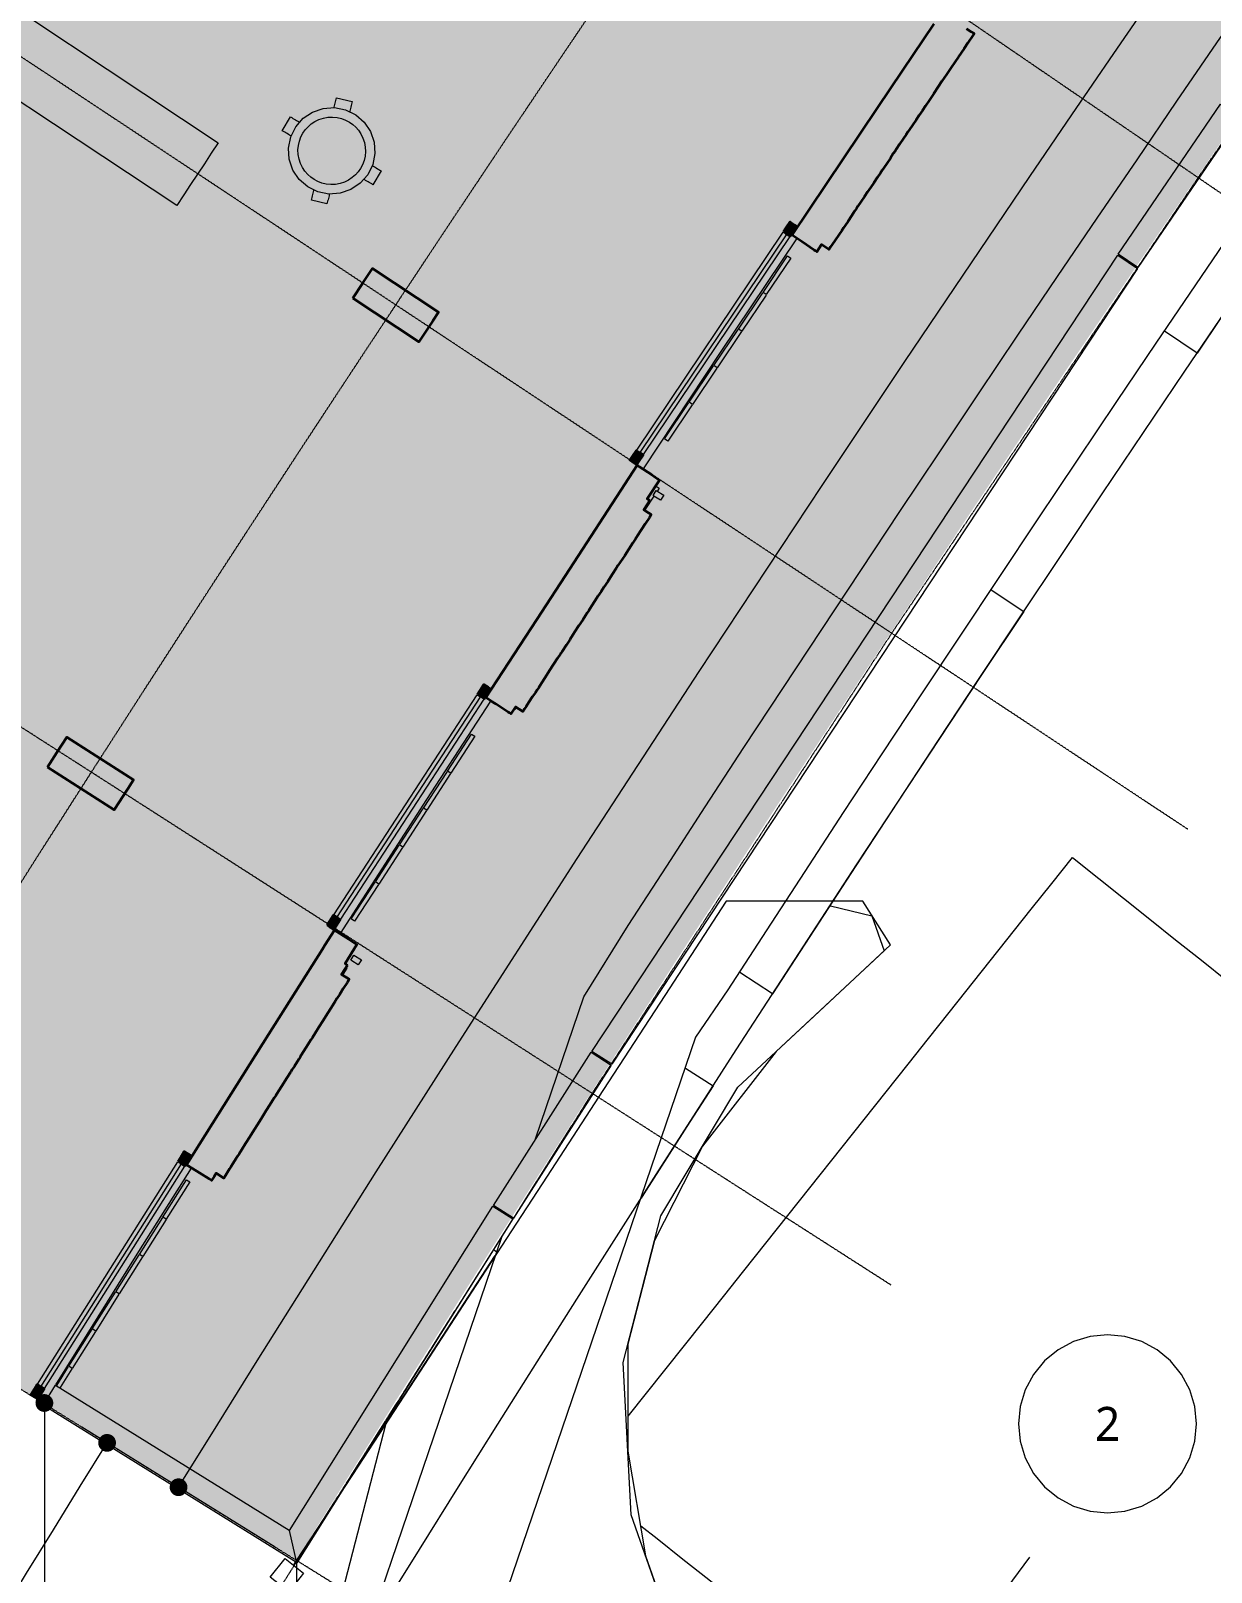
# Model space of a CAD drawing. Header units: millimetres. Extents: x -100577 to 287200, y -212120 to 238461.
# Drawn here: x 47109 to 53073, y 3505 to 11292 of the extents above; entities that cross this region are included whole.
import ezdxf

# ---------------------------------------------------------------- set-up
doc = ezdxf.new("R2010")
doc.units = ezdxf.units.MM
doc.linetypes.add('DASHDOT', pattern=[3.556, 2.54, -0.508, 0, -0.508])
doc.linetypes.add('PHANTOM', pattern=[6.35, 3.175, -0.635, 0.635, -0.635, 0.635, -0.635])
for name, color, linetype, lineweight in [('01_切断（構造・壁）', 7, 'Continuous', 35), ('03_切断（ガラス）', 5, 'Continuous', 13), ('06_部屋の色', 8, 'Continuous', 0), ('10_見えがかり', 7, 'Continuous', 13), ('11_見えがかり（家具）', 8, 'Continuous', 9), ('20_上部（屋根の外形・梁）', 8, 'PHANTOM', 9), ('30_敷地・外構', 8, 'Continuous', 9), ('40_通り芯', 1, 'DASHDOT', 9), ('41_通り芯の符号', 1, 'Continuous', 13), ('50_寸法', 3, 'Continuous', 9)]:
    doc.layers.add(name, color=color, linetype=linetype, lineweight=lineweight)
doc.styles.add('JP', font='NotoSansCJKjp-Regular.otf')

msp = doc.modelspace()

# ---------------------------------------------------------------- hatches: boundary and pattern name
at = {"layer": '01_切断（構造・壁）'}
for points in [[(51837.6, 11302.4), (51860.5, 11287), (51874.9, 11277.3), (51874.9, 11277.3), (51874.9, 11277.3), (51868.4, 11267.6), (51843.2, 11230.2), (51824.7, 11202.6), (51809.7, 11180.4), (51809.7, 11180.4), (51803.3, 11170.8), (51797.1, 11161.5), (51796.5, 11160.6), (51795.9, 11159.8), (51778.1, 11133.3), (51759.5, 11105.7), (51736.6, 11071.6), (51712.9, 11036.4), (51694.4, 11008.8), (51671.4, 10974.7), (51647.8, 10939.5), (51629.2, 10911.9), (51614.3, 10889.7), (51614.3, 10889.7), (51606.2, 10877.8), (51597.5, 10864.8), (51597.5, 10864.8), (51582.6, 10842.6), (51564, 10815.1), (51549.1, 10792.9), (51549.1, 10792.9), (51541.1, 10780.9), (51532.4, 10768), (51532.4, 10768), (51517.4, 10745.8), (51498.9, 10718.2), (51484, 10696), (51484, 10696), (51475.9, 10684), (51467.2, 10671.1), (51467.2, 10671.1), (51452.3, 10648.9), (51433.7, 10621.3), (51418.8, 10599.1), (51418.8, 10599.1), (51410.8, 10587.1), (51402.1, 10574.2), (51402.1, 10574.2), (51387.1, 10552), (51368.6, 10524.4), (51353.3, 10501.7), (51345.6, 10490.3), (51336.9, 10477.3), (51336.9, 10477.3), (51322, 10455.1), (51303.4, 10427.5), (51288.5, 10405.3), (51288.5, 10405.3), (51280.5, 10393.4), (51271.7, 10380.4), (51271.7, 10380.4), (51256.8, 10358.2), (51238.3, 10330.6), (51223.3, 10308.4), (51223.3, 10308.4), (51215.3, 10296.5), (51206.6, 10283.5), (51206.6, 10283.5), (51191.7, 10261.3), (51173.1, 10233.8), (51158.2, 10211.6), (51158.2, 10211.6), (51150.1, 10199.6), (51141.4, 10186.7), (51141.4, 10186.7), (51141.4, 10186.7), (51104.1, 10211.8), (51079.9, 10175.8), (51073.4, 10180.1), (51067.4, 10184.2), (51006.5, 10225.1), (50985.7, 10239.1), (50955.4, 10259.5), (50955.4, 10259.5), (50955.4, 10259.5), (51388.7, 10903.7), (51514.1, 11090.2), (51673.4, 11327.1), (51737.3, 11422.1), (51808.5, 11374.2), (51849.3, 11346.7), (51857, 11341.6), (51861.8, 11338.4), (51861.8, 11338.4), (51861.8, 11338.4)], [(50912.5, 10276.3), (50924.9, 10294.6), (50946, 10326.1), (50967, 10312), (50979.2, 10303.8), (50958.1, 10272.3), (50945.7, 10254), (50924.8, 10268.1)], [(48735.5, 9940.8), (48784.3, 10014.7), (48834.8, 10090.9), (49168.4, 9870.1), (49139.6, 9826.6), (49069, 9720)], [(50190.5, 9157.4), (50190.5, 9157.4), (50202.7, 9149.2), (50181.6, 9117.7), (50169.2, 9099.4), (50148.3, 9113.5), (50136, 9121.7), (50148.4, 9140), (50169.5, 9171.5)], [(50236.5, 8918.7), (50206.3, 8872.4), (50230.8, 8856.4), (50244, 8847.8), (50244, 8847.8), (50244, 8847.8), (50240.7, 8842.8), (50234.4, 8833.1), (50213.5, 8801.1), (50194.9, 8772.4), (50172.9, 8738.8), (50169.1, 8732.9), (50164.4, 8725.7), (50164.4, 8725.7), (50150.3, 8704.1), (50109.7, 8641.7), (50087.1, 8607), (50075.7, 8589.6), (50068.4, 8578.4), (50046.5, 8544.7), (50023.9, 8510), (50005.2, 8481.4), (49991.1, 8459.8), (49991.1, 8459.8), (49983.3, 8447.7), (49974.8, 8434.6), (49974.8, 8434.6), (49960.7, 8413), (49942, 8384.3), (49927.9, 8362.7), (49927.9, 8362.7), (49920.1, 8350.7), (49911.6, 8337.6), (49911.6, 8337.6), (49897.5, 8316), (49878.8, 8287.3), (49856.9, 8253.6), (49834.3, 8219), (49831.9, 8215.4), (49815.6, 8190.3), (49793.7, 8156.6), (49787.3, 8146.9), (49785.1, 8143.6), (49785.1, 8143.6), (49771.1, 8121.9), (49730.5, 8059.6), (49707.9, 8024.9), (49689.2, 7996.3), (49675.1, 7974.6), (49675.1, 7974.6), (49667.2, 7962.6), (49658.7, 7949.5), (49658.7, 7949.5), (49644.6, 7927.9), (49626, 7899.2), (49611.9, 7877.6), (49611.9, 7877.6), (49604, 7865.6), (49595.5, 7852.5), (49595.5, 7852.5), (49595.5, 7852.5), (49557.8, 7877), (49534.4, 7841.1), (49527.9, 7845.4), (49521.8, 7849.3), (49460.3, 7889.4), (49430.1, 7909.1), (49408.7, 7923), (49665.5, 8317.1), (49832.5, 8573.5), (50111, 9000.9), (50173.4, 9096.7), (50173.4, 9096.7), (50173.4, 9096.7), (50184.8, 9089.2), (50245, 9049.4), (50286, 9022.2), (50286, 9022.2), (50286, 9022.2), (50223.9, 8926.9)], [(49365.6, 7939.1), (49377.7, 7957.7), (49398.4, 7989.4), (49419.5, 7975.6), (49431.9, 7967.6), (49411.2, 7935.8), (49399.1, 7917.3), (49378, 7931.1)], [(47193.2, 7571.2), (47241, 7645.8), (47290.4, 7722.7), (47627.2, 7506.8), (47599, 7462.9), (47530, 7355.3)], [(48606.1, 6773.3), (48618.2, 6791.8), (48638.9, 6823.6), (48660, 6809.8), (48672.4, 6801.7), (48651.7, 6770), (48639.6, 6751.5), (48618.5, 6765.3)], [(48709.3, 6571.6), (48679.5, 6524.4), (48704.2, 6508.9), (48717.6, 6500.4), (48714.6, 6495.7), (48712.7, 6492.7), (48708.4, 6485.9), (48687.8, 6453.2), (48669.6, 6424.3), (48655.8, 6402.5), (48655.8, 6402.5), (48648.1, 6390.3), (48639.8, 6377.1), (48639.8, 6377.1), (48626, 6355.3), (48607.8, 6326.4), (48586.3, 6292.4), (48564.2, 6257.3), (48546, 6228.4), (48532.2, 6206.6), (48532.2, 6206.6), (48524.5, 6194.4), (48516.2, 6181.2), (48516.2, 6181.2), (48502.4, 6159.4), (48484.2, 6130.5), (48470.4, 6108.6), (48470.4, 6108.6), (48469.2, 6106.7), (48462.8, 6096.5), (48440.7, 6061.4), (48428.4, 6042), (48422.4, 6032.5), (48401, 5998.5), (48378.9, 5963.5), (48360.6, 5934.6), (48346.9, 5912.7), (48346.9, 5912.7), (48339.2, 5900.6), (48330.9, 5887.4), (48330.9, 5887.4), (48317.1, 5865.5), (48298.8, 5836.6), (48277.4, 5802.6), (48255.3, 5767.6), (48237, 5738.7), (48215.6, 5704.7), (48193.5, 5669.7), (48175.3, 5640.7), (48161.5, 5618.9), (48161.5, 5618.9), (48153.8, 5606.7), (48145.5, 5593.5), (48145.5, 5593.5), (48131.7, 5571.7), (48119.4, 5552.2), (48113.5, 5542.8), (48092, 5508.8), (48083.7, 5495.6), (48045.6, 5519.6), (48035.1, 5502.9), (48022.7, 5483.3), (48010.5, 5491), (48010.1, 5491.3), (48010.1, 5491.3), (48010.1, 5491.3), (48010.1, 5491.3), (48010.1, 5491.3), (48010, 5491.3), (47961.7, 5521.8), (47948, 5530.5), (47895.9, 5563.3), (47895.9, 5563.3), (47895.9, 5563.3), (48310.4, 6220.5), (48582.6, 6652), (48595.2, 6671.9), (48643.4, 6748.2), (48643.4, 6748.2), (48643.4, 6748.2), (48715.6, 6701.9), (48757, 6675.4), (48757, 6675.4), (48757, 6675.4), (48696.6, 6579.6)], [(47852.6, 5578.8), (47864.4, 5597.5), (47884.6, 5629.6), (47906, 5616.1), (47918.4, 5608.3), (47898.2, 5576.2), (47886.4, 5557.5), (47865, 5571)], [(47129.9, 4433.3), (47141.7, 4452), (47163.1, 4438.5), (47175.6, 4430.7), (47163.8, 4412.1), (47143.7, 4380.2), (47122.3, 4393.5), (47109.7, 4401.3)]]:
    msp.add_hatch(color=7, dxfattribs=at).paths.add_polyline_path(points)
at = {"layer": '06_部屋の色', "true_color": 0xd8ccb8}
msp.add_hatch(color=8, dxfattribs=at).paths.add_polyline_path([(53145.7, 13394.3), (53666, 14131.8), (54189.7, 14866.8), (54716.8, 15599.3), (55247.4, 16329.3), (55781.5, 17056.8), (56318.9, 17781.8), (56859.8, 18504.2), (57404.1, 19224.1), (57951.8, 19941.4), (58502.8, 20656.2), (59057.2, 21368.3), (59614.9, 22077.8), (60176, 22784.7), (60740.4, 23488.9), (61308.1, 24190.4), (61879.2, 24889.3), (62453.5, 25585.4), (63031.1, 26278.9), (63611.9, 26969.6), (64196, 27657.6), (64783.3, 28342.8), (65373.9, 29025.2), (65967.6, 29704.9), (66564.6, 30381.7), (67164.7, 31055.7), (67768, 31726.9), (68374.5, 32395.3), (68984.1, 33060.7), (69596.8, 33723.3), (70212.7, 34383), (70831.7, 35039.8), (71453.7, 35693.7), (72078.8, 36344.6), (72707, 36992.6), (73338.2, 37637.6), (73972.5, 38279.6), (74609.8, 38918.6), (75250, 39554.6), (75893.3, 40187.6), (76539.6, 40817.5), (77188.8, 41444.4), (77840.9, 42068.3), (78496, 42689), (79154, 43306.7), (79814.9, 43921.2), (80478.7, 44532.7), (81145.4, 45140.9), (82153.8, 44030.5), (81492.4, 43427), (80833.8, 42820.3), (80178, 42210.6), (79525.2, 41597.8), (78875.2, 40981.9), (78228.2, 40363), (77584.1, 39741), (76942.9, 39116), (76304.6, 38487.9), (75669.4, 37856.9), (75037.1, 37222.9), (74407.8, 36585.9), (73781.5, 35945.9), (73158.3, 35303), (72538, 34657.2), (71920.9, 34008.5), (71306.8, 33356.8), (70695.7, 32702.3), (70087.8, 32044.9), (69483, 31384.7), (68881.2, 30721.6), (68282.7, 30055.6), (67687.2, 29386.9), (67094.9, 28715.3), (66505.8, 28041), (65919.9, 27363.9), (65337.2, 26684.1), (64757.7, 26001.5), (64181.4, 25316.2), (63608.3, 24628.2), (63038.5, 23937.5), (62471.9, 23244.1), (61908.7, 22548), (61348.7, 21849.3), (60792, 21148), (60238.6, 20444), (59688.6, 19737.5), (59141.8, 19028.4), (58598.5, 18316.7), (58058.5, 17602.4), (57521.8, 16885.6), (56988.6, 16166.3), (56458.7, 15444.5), (55932.3, 14720.2), (55409.2, 13993.4), (54889.6, 13264.2), (54373.5, 12532.5), (53860.8, 11798.4), (53351.5, 11061.9), (52845.8, 10323), (52343.5, 9581.8), (51844.7, 8838.1), (51349.5, 8092.2), (50857.7, 7343.9), (50369.5, 6593.3), (49884.8, 5840.4), (49403.7, 5085.2), (48926.2, 4327.7), (48452.2, 3568.1), (47177.7, 4359.1), (47655.4, 5124.8), (48136.7, 5888.2), (48621.7, 6649.3), (49110.2, 7408.1), (49602.2, 8164.7), (50097.8, 8918.9), (50597, 9670.8), (51099.7, 10420.3), (51606, 11167.4), (52115.7, 11912.1), (52629, 12654.4)])
at = {"layer": '06_部屋の色', "true_color": 0xe6efc2}
msp.add_hatch(color=8, dxfattribs=at).paths.add_polyline_path([(40279.9, 15646.1), (40533.1, 16027.7), (40787.2, 16408.8), (41042.1, 16789.2), (41297.9, 17169.1), (41554.5, 17548.4), (41812, 17927.1), (41940.6, 18115.2), (42070.4, 18305.2), (42329.6, 18682.8), (42589.6, 19059.7), (42850.5, 19436.1), (43112.2, 19811.9), (43374.8, 20187.1), (43638.2, 20561.7), (46534.4, 18520.2), (52138.6, 14569.8), (51971.9, 14332.9), (51916.5, 14253.8), (51888.7, 14214.3), (51861, 14174.8), (51805.5, 14095.7), (51639.6, 13858.4), (51639.5, 13858.3), (51473.9, 13620.6), (51418.8, 13541.4), (51391.2, 13501.7), (51363.7, 13462.1), (51308.6, 13382.7), (51143.7, 13144.7), (51143.6, 13144.6), (50979, 12906.2), (50924.3, 12826.7), (50896.9, 12786.9), (50869.5, 12747.1), (50814.8, 12667.5), (50651, 12428.7), (50651, 12428.7), (50527.7, 12248.5), (50487.4, 12189.5), (50433, 12109.7), (50405.8, 12069.9), (50378.6, 12029.9), (50324.3, 11950.1), (50161.5, 11710.6), (50161.5, 11710.5), (49999, 11470.6), (49945, 11390.6), (49918, 11350.6), (49891, 11310.6), (49836.9, 11230.5), (49675.3, 10990.2), (49675.2, 10990.2), (49513.9, 10749.6), (49460.2, 10669.3), (49433.4, 10629.2), (49406.6, 10589), (49352.9, 10508.7), (49192.3, 10267.7), (49032, 10026.3), (48978.7, 9945.8), (48952, 9905.6), (48952, 9905.5), (48952, 9905.5), (48952, 9905.5), (48925.4, 9865.3), (48872.1, 9784.7), (48712.6, 9543), (48553.4, 9300.9), (48500.4, 9220.1), (48473.9, 9179.8), (48447.5, 9139.4), (48394.5, 9058.6), (48236.1, 8816.1), (48078, 8573.3), (48025.4, 8492.3), (47999.1, 8451.9), (47972.9, 8411.3), (47920.3, 8330.3), (47763, 8087.2), (47605.9, 7843.6), (47553.7, 7762.4), (47527.6, 7721.8), (47501.5, 7681.2), (47449.3, 7599.9), (47413.4, 7543.9), (47410.7, 7539.7), (47293.1, 7356), (47137.1, 7111.8), (47085.3, 7030.4), (47059.3, 6989.7), (47033.5, 6948.9), (46981.6, 6867.4), (46826.5, 6622.8), (46671.7, 6377.9), (46620.2, 6296.2), (46594.4, 6255.4), (46568.7, 6214.5), (46517.2, 6132.8), (46363.3, 5887.6), (46363.2, 5887.5), (46209.5, 5641.9), (46158.4, 5560), (46132.8, 5519), (46107.3, 5478), (46056.2, 5396.1), (45903.2, 5150.1), (37066.8, 10634.4), (37065, 10635.3), (37065, 10635.3), (37066.8, 10634.4), (37333, 11062.1), (37419.1, 11199.7), (37601.4, 11490.8), (37702.2, 11651.2), (37873, 11922.5), (37976.3, 12085.9), (38151.3, 12362.2), (38248, 12514.5), (38453.1, 12836.3), (38519.3, 12940), (38653, 13148.5), (38655.7, 13152.7), (38791, 13363.8), (38857.6, 13467.1), (39064.4, 13787.9), (39162.5, 13939.3), (39340.5, 14213.8), (39445.9, 14375.8), (39621.1, 14644.3), (39724.7, 14802.8), (39913.2, 15089.9), (40002.4, 15225.7), (40277.1, 15641.9), (40279.8, 15646.1)])
at = {"layer": '06_部屋の色', "true_color": 0xe9dfcf}
for points in [[(40455.2, 19131), (51737.4, 11422.8), (50955.3, 10259.8), (50984.3, 10240.3), (50202.3, 9077.6), (50173.1, 9096.9), (40279.5, 15646.2), (38779.4, 16639.2)], [(40279.5, 15646.2), (50173.1, 9096.9), (49408.1, 7922.7), (49437.4, 7903.6), (48672.6, 6729.5), (48643.1, 6748.4), (38654.7, 13152.3)], [(37108.9, 10701.9), (38654.7, 13152.3), (48643.1, 6748.4), (47895.3, 5563.1), (47924.9, 5544.4), (47177.3, 4359.3), (37198.2, 10553), (37240.5, 10620.1)], [(50984.3, 10240.3), (50202.3, 9077.6), (50173.1, 9096.9), (48951.5, 9905.6), (50527.8, 12249.2), (51737.4, 11422.8), (50955.3, 10259.8)], [(49437.4, 7903.6), (48672.6, 6729.5), (48643.1, 6748.4), (47409.8, 7539.1), (48951.5, 9905.6), (50173.1, 9096.9), (49408.1, 7922.7)], [(47177.3, 4359.3), (45902.9, 5150.3), (47409.8, 7539.1), (48643.1, 6748.4), (47895.3, 5563.1), (47924.9, 5544.4)]]:
    msp.add_hatch(color=8, dxfattribs=at).paths.add_polyline_path(points)
at = {"layer": '50_寸法'}
for points in [[(47212.5, 4331.3), (47206.4, 4325), (47199.1, 4320), (47191, 4316.5), (47182.4, 4314.6), (47173.6, 4314.5), (47164.9, 4316.1), (47156.7, 4319.3), (47149.3, 4324.1), (47143, 4330.2), (47138, 4337.5), (47134.5, 4345.6), (47132.6, 4354.2), (47132.5, 4363), (47134.1, 4371.7), (47137.3, 4379.9), (47142.1, 4387.3), (47148.2, 4393.7), (47155.5, 4398.7), (47163.6, 4402.2), (47172.2, 4404), (47181, 4404.2), (47189.7, 4402.6), (47197.9, 4399.3), (47205.3, 4394.5), (47211.7, 4388.4), (47216.7, 4381.1), (47220.2, 4373), (47222, 4364.4), (47222.2, 4355.6), (47220.6, 4346.9), (47217.3, 4338.7)], [(47529.5, 4129.9), (47523.4, 4123.6), (47516.1, 4118.6), (47508, 4115.1), (47499.4, 4113.2), (47490.6, 4113.1), (47481.9, 4114.7), (47473.7, 4117.9), (47466.3, 4122.7), (47460, 4128.9), (47455, 4136.1), (47451.5, 4144.2), (47449.6, 4152.8), (47449.5, 4161.7), (47451.1, 4170.3), (47454.3, 4178.5), (47459.1, 4186), (47465.2, 4192.3), (47472.5, 4197.3), (47480.6, 4200.8), (47489.2, 4202.7), (47498, 4202.8), (47506.7, 4201.2), (47514.9, 4197.9), (47522.3, 4193.2), (47528.7, 4187), (47533.7, 4179.8), (47537.2, 4171.7), (47539, 4163), (47539.2, 4154.2), (47537.6, 4145.5), (47534.3, 4137.3)], [(47890.6, 3905.9), (47884.4, 3899.5), (47877.2, 3894.5), (47869.1, 3891), (47860.4, 3889.2), (47851.6, 3889), (47843, 3890.6), (47834.8, 3893.9), (47827.3, 3898.7), (47821, 3904.8), (47816, 3912.1), (47812.5, 3920.2), (47810.6, 3928.8), (47810.5, 3937.6), (47812.1, 3946.3), (47815.3, 3954.5), (47820.1, 3961.9), (47826.3, 3968.2), (47833.5, 3973.2), (47841.6, 3976.7), (47850.3, 3978.6), (47859.1, 3978.7), (47867.8, 3977.1), (47876, 3973.9), (47883.4, 3969.1), (47889.7, 3962.9), (47894.7, 3955.7), (47898.2, 3947.6), (47900.1, 3939), (47900.2, 3930.1), (47898.6, 3921.5), (47895.4, 3913.3)]]:
    msp.add_hatch(color=7, dxfattribs=at).paths.add_polyline_path(points)

# ---------------------------------------------------------------- linework, layer by layer
at = {"layer": '01_切断（構造・壁）'}
for points in [[(51837.6, 11302.4), (51860.5, 11287), (51874.9, 11277.3), (51874.9, 11277.3), (51874.9, 11277.3), (51868.4, 11267.6), (51843.2, 11230.2), (51824.7, 11202.6), (51809.7, 11180.4), (51809.7, 11180.4), (51803.3, 11170.8), (51797.1, 11161.5), (51796.5, 11160.6), (51795.9, 11159.8), (51778.1, 11133.3), (51759.5, 11105.7), (51736.6, 11071.6), (51712.9, 11036.4), (51694.4, 11008.8), (51671.4, 10974.7), (51647.8, 10939.5), (51629.2, 10911.9), (51614.3, 10889.7), (51614.3, 10889.7), (51606.2, 10877.8), (51597.5, 10864.8), (51597.5, 10864.8), (51582.6, 10842.6), (51564, 10815.1), (51549.1, 10792.9), (51549.1, 10792.9), (51541.1, 10780.9), (51532.4, 10768), (51532.4, 10768), (51517.4, 10745.8), (51498.9, 10718.2), (51484, 10696), (51484, 10696), (51475.9, 10684), (51467.2, 10671.1), (51467.2, 10671.1), (51452.3, 10648.9), (51433.7, 10621.3), (51418.8, 10599.1), (51418.8, 10599.1), (51410.8, 10587.1), (51402.1, 10574.2), (51402.1, 10574.2), (51387.1, 10552), (51368.6, 10524.4), (51353.3, 10501.7), (51345.6, 10490.3), (51336.9, 10477.3), (51336.9, 10477.3), (51322, 10455.1), (51303.4, 10427.5), (51288.5, 10405.3), (51288.5, 10405.3), (51280.5, 10393.4), (51271.7, 10380.4), (51271.7, 10380.4), (51256.8, 10358.2), (51238.3, 10330.6), (51223.3, 10308.4), (51223.3, 10308.4), (51215.3, 10296.5), (51206.6, 10283.5), (51206.6, 10283.5), (51191.7, 10261.3), (51173.1, 10233.8), (51158.2, 10211.6), (51158.2, 10211.6), (51150.1, 10199.6), (51141.4, 10186.7), (51141.4, 10186.7), (51141.4, 10186.7), (51104.1, 10211.8), (51079.9, 10175.8), (51073.4, 10180.1), (51067.4, 10184.2), (51006.5, 10225.1), (50985.7, 10239.1), (50955.4, 10259.5), (50955.4, 10259.5), (50955.4, 10259.5), (51388.7, 10903.7), (51514.1, 11090.2), (51673.4, 11327.1)], [(50912.5, 10276.3), (50924.9, 10294.6), (50946, 10326.1), (50967, 10312), (50979.2, 10303.8), (50958.1, 10272.3), (50945.7, 10254), (50924.8, 10268.1), (50912.5, 10276.3)], [(48735.5, 9940.8), (48784.3, 10014.7), (48834.8, 10090.9), (49168.4, 9870.1), (49139.6, 9826.6), (49069, 9720), (48735.5, 9940.8)], [(50190.5, 9157.4), (50190.5, 9157.4), (50202.7, 9149.2), (50181.6, 9117.7), (50169.2, 9099.4), (50148.3, 9113.5), (50136, 9121.7), (50148.4, 9140), (50169.5, 9171.5), (50190.5, 9157.4)], [(50236.5, 8918.7), (50206.3, 8872.4), (50230.8, 8856.4), (50244, 8847.8), (50244, 8847.8), (50244, 8847.8), (50240.7, 8842.8), (50234.4, 8833.1), (50213.5, 8801.1), (50194.9, 8772.4), (50172.9, 8738.8), (50169.1, 8732.9), (50164.4, 8725.7), (50164.4, 8725.7), (50150.3, 8704.1), (50109.7, 8641.7), (50087.1, 8607), (50075.7, 8589.6), (50068.4, 8578.4), (50046.5, 8544.7), (50023.9, 8510), (50005.2, 8481.4), (49991.1, 8459.8), (49991.1, 8459.8), (49983.3, 8447.7), (49974.8, 8434.6), (49974.8, 8434.6), (49960.7, 8413), (49942, 8384.3), (49927.9, 8362.7), (49927.9, 8362.7), (49920.1, 8350.7), (49911.6, 8337.6), (49911.6, 8337.6), (49897.5, 8316), (49878.8, 8287.3), (49856.9, 8253.6), (49834.3, 8219), (49831.9, 8215.4), (49815.6, 8190.3), (49793.7, 8156.6), (49787.3, 8146.9), (49785.1, 8143.6), (49785.1, 8143.6), (49771.1, 8121.9), (49730.5, 8059.6), (49707.9, 8024.9), (49689.2, 7996.3), (49675.1, 7974.6), (49675.1, 7974.6), (49667.2, 7962.6), (49658.7, 7949.5), (49658.7, 7949.5), (49644.6, 7927.9), (49626, 7899.2), (49611.9, 7877.6), (49611.9, 7877.6), (49604, 7865.6), (49595.5, 7852.5), (49595.5, 7852.5), (49595.5, 7852.5), (49557.8, 7877), (49534.4, 7841.1), (49527.9, 7845.4), (49521.8, 7849.3), (49460.3, 7889.4), (49430.1, 7909.1), (49408.7, 7923), (49665.5, 8317.1), (49832.5, 8573.5), (50111, 9000.9), (50173.4, 9096.7), (50173.4, 9096.7), (50173.4, 9096.7), (50184.8, 9089.2), (50245, 9049.4), (50286, 9022.2), (50286, 9022.2), (50286, 9022.2), (50223.9, 8926.9), (50236.5, 8918.7)], [(49365.6, 7939.1), (49377.7, 7957.7), (49398.4, 7989.4), (49419.5, 7975.6), (49431.9, 7967.6), (49411.2, 7935.8), (49399.1, 7917.3), (49378, 7931.1), (49365.6, 7939.1)], [(47193.2, 7571.2), (47241, 7645.8), (47290.4, 7722.7), (47627.2, 7506.8), (47599, 7462.9), (47530, 7355.3), (47193.2, 7571.2)], [(48606.1, 6773.3), (48618.2, 6791.8), (48638.9, 6823.6), (48660, 6809.8), (48672.4, 6801.7), (48651.7, 6770), (48639.6, 6751.5), (48618.5, 6765.3), (48606.1, 6773.3)], [(48709.3, 6571.6), (48679.5, 6524.4), (48704.2, 6508.9), (48717.6, 6500.4), (48714.6, 6495.7), (48712.7, 6492.7), (48708.4, 6485.9), (48687.8, 6453.2), (48669.6, 6424.3), (48655.8, 6402.5), (48655.8, 6402.5), (48648.1, 6390.3), (48639.8, 6377.1), (48639.8, 6377.1), (48626, 6355.3), (48607.8, 6326.4), (48586.3, 6292.4), (48564.2, 6257.3), (48546, 6228.4), (48532.2, 6206.6), (48532.2, 6206.6), (48524.5, 6194.4), (48516.2, 6181.2), (48516.2, 6181.2), (48502.4, 6159.4), (48484.2, 6130.5), (48470.4, 6108.6), (48470.4, 6108.6), (48469.2, 6106.7), (48462.8, 6096.5), (48440.7, 6061.4), (48428.4, 6042), (48422.4, 6032.5), (48401, 5998.5), (48378.9, 5963.5), (48360.6, 5934.6), (48346.9, 5912.7), (48346.9, 5912.7), (48339.2, 5900.6), (48330.9, 5887.4), (48330.9, 5887.4), (48317.1, 5865.5), (48298.8, 5836.6), (48277.4, 5802.6), (48255.3, 5767.6), (48237, 5738.7), (48215.6, 5704.7), (48193.5, 5669.7), (48175.3, 5640.7), (48161.5, 5618.9), (48161.5, 5618.9), (48153.8, 5606.7), (48145.5, 5593.5), (48145.5, 5593.5), (48131.7, 5571.7), (48119.4, 5552.2), (48113.5, 5542.8), (48092, 5508.8), (48083.7, 5495.6), (48045.6, 5519.6), (48035.1, 5502.9), (48022.7, 5483.3), (48010.5, 5491), (48010.1, 5491.3), (48010.1, 5491.3), (48010.1, 5491.3), (48010.1, 5491.3), (48010.1, 5491.3), (48010, 5491.3), (47961.7, 5521.8), (47948, 5530.5), (47895.9, 5563.3), (47895.9, 5563.3), (47895.9, 5563.3), (48310.4, 6220.5), (48582.6, 6652), (48595.2, 6671.9), (48643.4, 6748.2), (48643.4, 6748.2), (48643.4, 6748.2), (48715.6, 6701.9), (48757, 6675.4), (48757, 6675.4), (48757, 6675.4), (48696.6, 6579.6), (48709.3, 6571.6)], [(47852.6, 5578.8), (47864.4, 5597.5), (47884.6, 5629.6), (47906, 5616.1), (47918.4, 5608.3), (47898.2, 5576.2), (47886.4, 5557.5), (47865, 5571), (47852.6, 5578.8)], [(47129.9, 4433.3), (47141.7, 4452), (47163.1, 4438.5), (47175.6, 4430.7), (47163.8, 4412.1), (47143.7, 4380.2), (47122.3, 4393.5), (47109.7, 4401.3), (47129.9, 4433.3)]]:
    msp.add_lwpolyline(points, dxfattribs=at)
at = {"layer": '03_切断（ガラス）'}
for points in [[(50929.1, 10265.1), (50186.2, 9160.4)], [(48655.7, 6812.8), (49382.4, 7928.2)], [(47158.7, 4441.4), (47869.5, 5568.2)]]:
    msp.add_lwpolyline(points, dxfattribs=at)
at = {"layer": '10_見えがかり'}
for points in [[(49659.1, 5694.3), (49903.6, 6411.3), (50127.6, 6772.4), (50322, 7072.2), (50517, 7371.6), (50712.6, 7670.6), (50908.7, 7969.3), (51105.3, 8267.6), (51302.6, 8565.5), (51500.3, 8863.1), (51698.7, 9160.3), (51897.6, 9457.1), (52097, 9753.5), (52297, 10049.6), (52497.6, 10345.3), (52698.7, 10640.6), (52900.4, 10935.5), (53102.6, 11230.1), (53305.4, 11524.3), (53508.8, 11818), (53712.6, 12111.5), (53917.1, 12404.5), (54122.1, 12697.1), (54311.7, 12966.7)], [(53194.3, 10302.4), (52993.8, 10008), (52793.9, 9713.2), (52594.5, 9418.1), (52395.7, 9122.6), (52197.4, 8826.7), (51999.7, 8530.5), (51802.6, 8233.9), (51606, 7936.9), (51409.9, 7639.5), (51214.4, 7341.8), (51019.5, 7043.7), (50825.1, 6745.2), (50631.3, 6446.4), (50468.2, 6208.2), (48918.7, 1664.4)], [(50170.6, 9173.2), (50911.4, 10274.6)], [(50944.6, 10252.3), (50203.8, 9150.8)], [(50204, 9078.9), (50597, 9670.8), (50979.4, 10240.9)], [(50808.8, 9969.7), (50933.1, 10154.6), (50949.7, 10143.4), (50825.4, 9958.6), (50808.8, 9969.7)], [(50684.5, 9784.9), (50807.7, 9968.1)], [(50824.3, 9956.9), (50701.1, 9773.7), (50684.5, 9784.9)], [(50560.2, 9600), (50683.4, 9783.2)], [(50700, 9772.1), (50576.8, 9588.9), (50560.2, 9600)], [(50435.8, 9415.2), (50559, 9598.4)], [(50575.6, 9587.2), (50452.4, 9404), (50435.8, 9415.2)], [(50311.5, 9230.3), (50434.7, 9413.5)], [(50451.3, 9402.3), (50328.1, 9219.1), (50311.5, 9230.3)], [(50253.1, 8944.3), (50269.5, 8969.4), (50307.2, 8944.9), (50290.8, 8919.7), (50257.8, 8941.2), (50253.1, 8944.3)], [(50268.5, 8991.7), (50283.6, 8981.8), (50274.8, 8968.3)], [(50256.3, 8939.8), (50211.6, 8871.3)], [(48639.9, 6825.3), (49364.5, 7937.5)], [(49398.1, 7915.6), (48673.5, 6803.4)], [(48674.2, 6730.9), (49110.2, 7408.1), (49433.1, 7904.7)], [(49561, 7872.6), (49554.3, 7862.4), (49551.7, 7864.1)], [(49214.8, 7551.8), (49336.4, 7738.5), (49353.1, 7727.6), (49231.5, 7540.9), (49214.8, 7551.8)], [(49093.1, 7365.2), (49213.7, 7550.2)], [(49230.4, 7539.2), (49109.9, 7354.3), (49093.1, 7365.2)], [(48971.5, 7178.5), (49092.1, 7363.5)], [(49108.8, 7352.6), (48988.3, 7167.6), (48971.5, 7178.5)], [(48849.9, 6991.9), (48970.4, 7176.8)], [(48987.2, 7165.9), (48866.7, 6980.9), (48849.9, 6991.9)], [(50608.3, 4897.1), (50712, 5027.6), (51542, 6071), (51645.8, 6201.5), (51749.5, 6331.9), (52164.5, 6853.6), (52268.3, 6984.1), (52372.1, 7114.5), (52763.4, 6803.3), (52893.8, 6699.5), (53024.2, 6595.8), (53154.7, 6492)], [(48728.3, 6805.2), (48848.8, 6990.2)], [(48865.6, 6979.3), (48745.1, 6794.3), (48728.3, 6805.2)], [(51149.7, 6871.3), (51359, 6821), (51420.3, 6644.3), (50874.8, 6134.4), (50503.6, 5656.5), (50260.6, 5181.1), (50126, 4656.9), (50125.6, 4115.2), (50215.1, 3587.3), (50392.2, 3084.4)], [(48725.3, 6597), (48741.3, 6622.4), (48779.4, 6598.4), (48763.4, 6573), (48731.7, 6593), (48725.3, 6597)], [(48702.6, 6557.3), (48705.2, 6555.6), (48684.9, 6523.4)], [(47142.8, 4453.7), (47851.5, 5577.2)], [(47885.4, 5555.8), (47176.6, 4432.4)], [(47235.3, 4451.4), (47655.4, 5124.8), (47920.6, 5545.4)], [(47776.3, 5298.6), (47895.1, 5487), (47912, 5476.3), (47793.2, 5287.9), (47776.3, 5298.6)], [(47657.4, 5110.1), (47775.2, 5296.9)], [(49526, 5303.9), (49526.2, 5304.5)], [(47792.1, 5286.2), (47674.3, 5099.5), (47657.4, 5110.1)], [(48026.8, 1049.2), (48185, 1444.5), (48242.1, 1587.4), (48299.3, 1730.2), (48351.2, 1858.9), (49489.6, 5197.1)], [(47538.5, 4921.7), (47656.3, 5108.4)], [(47673.3, 5097.8), (47555.5, 4911), (47538.5, 4921.7)], [(48463.4, 2194.2), (48452.1, 2504.5), (48904.3, 4258.2), (49455.9, 5104.5)], [(47419.7, 4733.3), (47537.5, 4920)], [(47554.4, 4909.3), (47436.6, 4722.6), (47419.7, 4733.3)], [(50127.7, 4293), (50504.5, 4766.7), (50608.3, 4897.1)], [(47300.8, 4544.9), (47418.6, 4731.6)], [(47435.5, 4720.9), (47317.7, 4534.2), (47300.8, 4544.9)], [(47240, 4448.5), (47299.7, 4543.2)], [(47316.7, 4532.5), (47257, 4438)], [(47145.4, 4379.1), (47176, 4360.1)], [(52686.8, 1753.1), (52490.7, 1909), (52360.3, 2012.8), (52229.8, 2116.5), (52099.4, 2220.3), (51968.9, 2324), (51838.5, 2427.8), (51708.1, 2531.5), (51447.2, 2739.1), (51316.8, 2842.8), (51186.3, 2946.6), (51055.9, 3050.3), (50925.5, 3154.1), (50795, 3257.8), (50664.6, 3361.6), (50534.2, 3465.3), (50403.7, 3569.1), (50273.3, 3672.8), (50191.6, 3737.8)], [(48393.3, 3573.8), (48487.2, 3499.1), (48412.5, 3405.2), (48318.6, 3479.9), (48393.3, 3573.8)], [(48444, 3554.9), (48436.2, 3542.3)]]:
    msp.add_lwpolyline(points, dxfattribs=at)
at = {"layer": '11_見えがかり（家具）'}
for points in [[(48055.9, 10725.6), (48021, 10673), (47986.1, 10620.4), (47951.2, 10567.7), (47916.4, 10515), (47881.5, 10462.4), (47846.7, 10409.7), (46344.8, 11401.8), (46415.1, 11508.1), (46485.5, 11614.4), (46520.7, 11667.5), (46555.9, 11720.7), (48055.9, 10725.6)], [(48532.3, 10881.3), (48586.3, 10899.7), (48643.3, 10903.6), (48699.3, 10892.5), (48750.5, 10867.4), (48793.5, 10829.8), (48825.3, 10782.4), (48843.8, 10728.4), (48847.6, 10671.4), (48836.6, 10615.4), (48811.4, 10564.2), (48773.9, 10521.2), (48726.5, 10489.4), (48672.5, 10471), (48615.5, 10467.1), (48559.5, 10478.2), (48508.3, 10503.3), (48465.3, 10540.9), (48433.5, 10588.3), (48415, 10642.3), (48411.2, 10699.2), (48422.2, 10755.2), (48447.4, 10806.5), (48484.9, 10849.5), (48532.3, 10881.3)], [(48641.5, 10905.4), (48644.8, 10919), (48646.5, 10926), (48648.2, 10932.9), (48651.7, 10946.8)], [(48651.7, 10946.8), (48653.4, 10953.8), (48732.4, 10934.4), (48730.7, 10927.4), (48729, 10920.5), (48727.3, 10913.5), (48725.6, 10906.6), (48723.9, 10899.6), (48722.2, 10892.7), (48720.5, 10885.7), (48720.2, 10884.5)], [(52603.7, 10162.6), (53121.2, 10920.9), (53220.2, 10853), (52702.9, 10095.2), (52603.7, 10162.6)], [(48422.8, 10761), (48422.7, 10761.1), (48416.6, 10764.8), (48410.4, 10768.4), (48404.3, 10772.1), (48398.2, 10775.7), (48392, 10779.4), (48385.9, 10783.1), (48379.7, 10786.7), (48421.4, 10856.7), (48427.5, 10853), (48433.7, 10849.3)], [(48433.7, 10849.3), (48439.8, 10845.7), (48446, 10842), (48452.1, 10838.3), (48458.3, 10834.7), (48464.4, 10831), (48465.6, 10830.3)], [(48484.1, 10774.7), (48495.9, 10791.5), (48509.7, 10806.8), (48525.9, 10820.9), (48544.4, 10833.2), (48564.9, 10843.2), (48587, 10850.5), (48610.1, 10854.8), (48633.6, 10855.8), (48656.7, 10853.7), (48679, 10848.5), (48699.8, 10840.7), (48718.7, 10830.6), (48735.6, 10818.8), (48750.9, 10805.1), (48764.9, 10788.9), (48777.2, 10770.4), (48787.3, 10749.8), (48794.6, 10727.7), (48798.8, 10704.6), (48799.9, 10681.2), (48797.7, 10658), (48792.6, 10635.8), (48784.7, 10615), (48774.7, 10596), (48762.9, 10579.2), (48749.1, 10563.9), (48732.9, 10549.8), (48714.4, 10537.5), (48693.9, 10527.5), (48671.8, 10520.2), (48648.7, 10515.9), (48625.2, 10514.9), (48602.1, 10517), (48579.8, 10522.2), (48559, 10530), (48540.1, 10540.1), (48523.2, 10551.9), (48507.9, 10565.6), (48493.9, 10581.8), (48481.6, 10600.3), (48471.5, 10620.8), (48464.2, 10642.9), (48460, 10666), (48458.9, 10689.5), (48461.1, 10712.7), (48466.2, 10734.9), (48474.1, 10755.7), (48484.1, 10774.7)], [(53568.2, 10844.3), (53731.5, 10732.1), (53609.4, 10554.2), (53487.5, 10376.3), (53365.8, 10198.2), (53244.3, 10020), (53123, 9841.6), (53002, 9663.1), (52838.2, 9774.1)], [(48842.2, 10605.9), (48848.3, 10602.3), (48854.5, 10598.6), (48860.6, 10594.9), (48866.8, 10591.3), (48872.9, 10587.6), (48879.1, 10583.9), (48837.4, 10514), (48831.3, 10517.7), (48825.1, 10521.3), (48819, 10525), (48812.8, 10528.7), (48806.7, 10532.3), (48800.5, 10536), (48794.4, 10539.7), (48793.2, 10540.3)], [(48836, 10609.6), (48842.2, 10605.9)], [(48617.3, 10465.2), (48615.7, 10458.6), (48614, 10451.7), (48612.3, 10444.7), (48610.6, 10437.8), (48608.8, 10430.8), (48607.1, 10423.9), (48605.4, 10416.9), (48526.4, 10436.3), (48528.1, 10443.3), (48529.8, 10450.2), (48531.5, 10457.2), (48534.9, 10471.1), (48536.6, 10478), (48538.3, 10485), (48538.6, 10486.2)], [(52601.1, 10158.8), (52700.3, 10091.4), (50044.2, 6070.3), (49943.2, 6135.2), (52601.1, 10158.8)], [(51961.3, 8468.1), (52125.9, 8358.5), (51912.9, 8037.6), (51700.5, 7716.3), (51488.7, 7394.6), (51277.6, 7072.4), (51067.2, 6749.8), (50857.4, 6426.8), (50691.1, 6534.6)], [(49446.4, 5357.7), (49940.7, 6131.3), (50041.7, 6066.4), (49547.6, 5293.3), (49446.4, 5357.7)], [(50416.7, 6050.9), (50556.5, 5960.9), (50439.8, 5779.5), (50323.3, 5598), (50207.1, 5416.3), (50192.5, 5393.3)], [(48415.2, 3716), (49443.9, 5353.7), (49545.2, 5289.4), (48453.5, 3551.4), (48415.2, 3716)], [(49462, 5122.6), (49448.3, 5131.3)], [(48451.1, 3552.9), (47170.6, 4347.6), (47234.1, 4449.9)], [(47234.1, 4449.9), (48413.5, 3717.1)]]:
    msp.add_lwpolyline(points, dxfattribs=at)
at = {"layer": '20_上部（屋根の外形・梁）'}
msp.add_lwpolyline([(59548.5, 19547.8), (57864.8, 17335.7), (57864.5, 17335.4), (56213.4, 15098.8), (56213.1, 15098.5), (54594.9, 12838.1), (54594.6, 12837.7), (53009.7, 10553.9), (53009.4, 10553.5), (51458, 8246.7), (51457.8, 8246.3), (49940.3, 5917.1), (49940.1, 5916.7), (48456.9, 3565.6), (48456.7, 3565.4), (47489.4, 2048)], dxfattribs=at)
at = {"layer": '30_敷地・外構'}
for points in [[(50392.2, 3084.4), (50142.2, 3794.4), (50102.3, 4564.4), (50292.3, 5304.4), (50682.3, 5954.4), (51067.4, 6314.4), (51452.4, 6674.3), (51312.4, 6894.3), (50622.4, 6894.4), (50312.4, 6418.7), (50002.3, 5943), (49692.3, 5467.3), (49382.3, 4991.6), (49072.3, 4515.9), (48762.2, 4040.2), (48452.2, 3564.5), (48452.2, 3034.5)], [(51842.2, 3154.3), (52157.2, 3580.5)]]:
    msp.add_lwpolyline(points, dxfattribs=at)
at = {"layer": '40_通り芯'}
for points in [[(54488.9, 9537.6), (38470.2, 20481.2)], [(52955.5, 7257.6), (36778.8, 17966.1)], [(51455.6, 4955.4), (35124.2, 15426.6)], [(49979.5, 2615.6), (33496, 12845.6)], [(45160.8, 3944.1), (45408.7, 4348.9), (45657.5, 4753.2), (45907.4, 5156.8), (46158.2, 5559.8), (46410, 5962.2), (46662.9, 6363.9), (46916.7, 6765.1), (47171.4, 7165.6), (47427.2, 7565.5), (47684, 7964.7), (47941.7, 8363.4), (48200.4, 8761.4), (48460.1, 9158.7), (48720.8, 9555.4), (48982.4, 9951.5), (49245, 10346.9), (49508.6, 10741.7), (49773.2, 11135.8), (50038.7, 11529.3)]]:
    msp.add_lwpolyline(points, dxfattribs=at)
at = {"layer": '41_通り芯の符号'}
msp.add_lwpolyline([(53000, 4253.7), (52991.3, 4341.5), (52965.7, 4425.9), (52924.1, 4503.7), (52868.2, 4571.9), (52800, 4627.9), (52722.2, 4669.5), (52637.8, 4695.1), (52550, 4703.7), (52462.2, 4695.1), (52377.8, 4669.5), (52300, 4627.9), (52231.8, 4571.9), (52175.8, 4503.7), (52134.2, 4425.9), (52108.6, 4341.5), (52100, 4253.7), (52108.6, 4165.9), (52134.2, 4081.5), (52175.8, 4003.7), (52231.8, 3935.5), (52300, 3879.6), (52377.8, 3838), (52462.2, 3812.4), (52550, 3803.7), (52637.8, 3812.4), (52722.2, 3838), (52800, 3879.6), (52868.2, 3935.5), (52924.1, 4003.7), (52965.7, 4081.5), (52991.3, 4165.9), (53000, 4253.7)], dxfattribs=at)
at = {"layer": '50_寸法'}
for points in [[(47855.4, 3933.9), (48054, 4253.2), (48253.2, 4572.1), (48453.1, 4890.7), (48653.6, 5208.8), (48854.7, 5526.6), (49056.5, 5843.9), (49258.9, 6160.9), (49461.9, 6477.4), (49665.5, 6793.6), (49869.8, 7109.3), (50074.6, 7424.7), (50280.1, 7739.6), (50486.2, 8054.2), (50693, 8368.3), (50900.3, 8682), (51108.3, 8995.3), (51316.9, 9308.2), (51526.1, 9620.7), (51735.9, 9932.8), (51946.4, 10244.5), (52157.4, 10555.7), (52369.1, 10866.5), (52581.4, 11176.9), (52794.3, 11486.9)], [(48875, 3301.1), (49072.3, 3618.4), (49270.3, 3935.3), (49468.9, 4251.9), (49668.2, 4568), (49868, 4883.8), (50068.5, 5199.1), (50269.6, 5514.1), (50471.4, 5828.6), (50673.7, 6142.8), (50876.7, 6456.6), (51080.3, 6769.9), (51284.5, 7082.9), (51489.3, 7395.4), (51694.7, 7707.6), (51900.8, 8019.3), (52107.4, 8330.7), (52314.7, 8641.6), (52522.6, 8952.1), (52731.1, 9262.3), (52940.2, 9572), (53150, 9881.2)], [(47177.3, 4359.3), (47177.1, 902.2)], [(48344, 3630.6), (47366.9, 4237)], [(46549, 2618.5), (46683.1, 2839), (46817.6, 3059.3), (46952.3, 3279.4), (47087.4, 3499.3), (47222.7, 3719), (47358.4, 3938.6), (47494.3, 4157.9)]]:
    msp.add_lwpolyline(points, dxfattribs=at)

# ---------------------------------------------------------------- texts
at = {"layer": '41_通り芯の符号', "insert": (52550, 4253.7), "char_height": 172, "attachment_point": 5, "style": 'JP'}
msp.add_mtext('2', dxfattribs=at)

doc.saveas('drawing.dxf')
